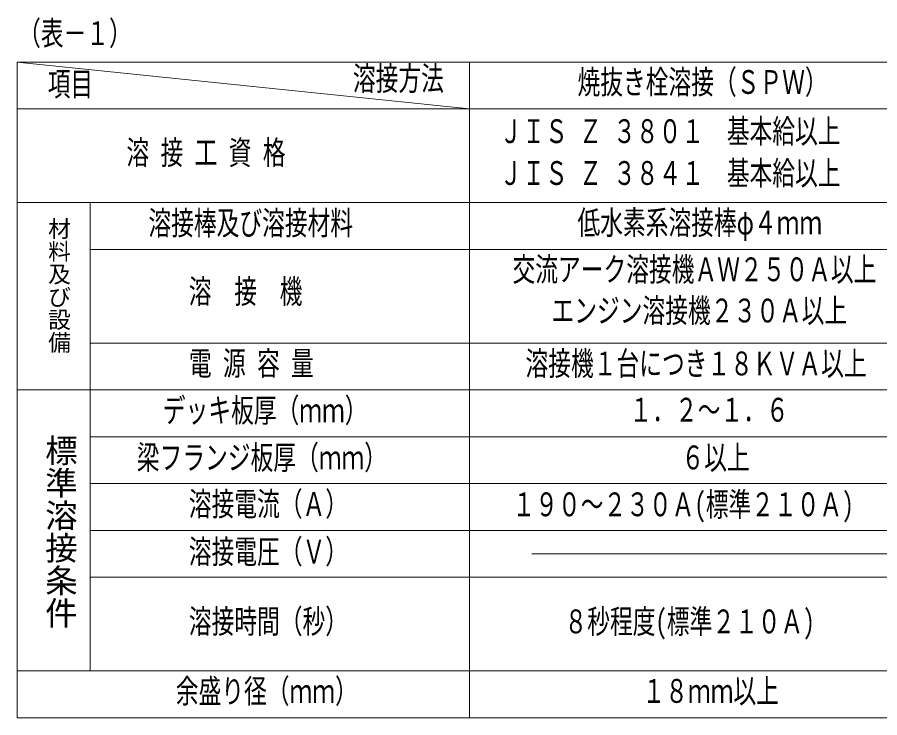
# Model space of a CAD drawing. Units: millimetres on the paper. Extents: x -350 to 3187, y -547 to 450.
# Drawn here: x -167.9 to -88.3, y -145.1 to -80.5 of the extents above; entities that cross this region are included whole.
import ezdxf
from ezdxf.enums import TextEntityAlignment as Align

# ---------------------------------------------------------------- set-up
doc = ezdxf.new("R2010")
doc.units = ezdxf.units.MM
doc.layers.add('0-2_M2-2-0', color=7, linetype='Continuous', lineweight=18)
doc.styles.add('@ＭＳ ゴシック', font='')
doc.styles.add('ＭＳ ゴシック', font='')
doc.styles.get('@ＭＳ ゴシック').set_extended_font_data('@MS Gothic')
doc.styles.get('ＭＳ ゴシック').set_extended_font_data('MS Gothic')

msp = doc.modelspace()

# ---------------------------------------------------------------- linework, layer by layer
at = {"layer": '0-2_M2-2-0'}
for p, q in [((-79.847, -84.632), (-167.927, -84.632)), ((-167.927, -84.632), (-167.927, -145.112)), ((-167.927, -84.632), (-126.167, -88.952)), ((-126.167, -84.632), (-126.167, -145.112)), ((-79.847, -88.952), (-167.927, -88.952)), ((-79.847, -97.592), (-167.927, -97.592)), ((-161.207, -97.592), (-161.207, -140.792)), ((-161.207, -101.912), (-79.847, -101.912)), ((-161.207, -110.552), (-79.847, -110.552)), ((-79.847, -114.872), (-167.927, -114.872)), ((-161.207, -119.192), (-79.847, -119.192)), ((-161.207, -123.512), (-79.847, -123.512)), ((-161.207, -127.832), (-79.847, -127.832)), ((-120.407, -129.992), (-85.032, -129.992)), ((-161.207, -132.152), (-79.847, -132.152)), ((-79.847, -140.792), (-167.927, -140.792)), ((-79.847, -145.112), (-167.927, -145.112))]:
    msp.add_line(p, q, dxfattribs=at)

# ---------------------------------------------------------------- texts
at = {"layer": '0-2_M2-2-0', "style": 'ＭＳ ゴシック', "width": 0.7}
for s, p in [('（表－１）', (-167.85, -83.716)), ('溶接方法', (-136.94, -87.894)), ('焼抜き栓溶接（ＳＰＷ）', (-116.207, -88.22)), ('項目', (-165.119, -88.404)), ('ＪＩＳ Ｚ ３８０１  基本給以上', (-123.407, -92.757)), ('溶 接 工 資 格', (-157.847, -94.729)), ('ＪＩＳ Ｚ ３８４１  基本給以上', (-123.407, -96.617)), ('溶接棒及び溶接材料', (-155.82, -101.227)), ('低水素系溶接棒φ４ｍｍ', (-116.207, -101.189)), ('交流アーク溶接機ＡＷ２５０Ａ以上', (-122.207, -105.501)), ('溶  接  機', (-152.087, -107.54)), ('エンジン溶接機２３０Ａ以上', (-118.607, -109.304)), ('電 源 容 量', (-152.087, -114.172)), ('溶接機１台につき１８ＫＶＡ以上', (-121.007, -114.19)), ('デッキ板厚（ｍｍ）', (-154.487, -118.506)), ('１．２～１．６', (-111.407, -118.456)), ('梁フランジ板厚（ｍｍ）', (-156.887, -122.857)), ('６以上', (-106.607, -122.858)), ('溶接電流（Ａ）', (-152.087, -127.147)), ('１９０～２３０Ａ(標準２１０Ａ)', (-122.207, -127.184)), ('溶接電圧（Ｖ）', (-152.087, -131.543)), ('溶接時間（秒）', (-152.087, -137.977)), ('８秒程度(標準２１０Ａ)', (-117.407, -137.986)), ('余盛り径（ｍｍ）', (-153.287, -144.411)), ('１８ｍｍ以上', (-110.207, -144.398))]:
    msp.add_text(s, height=2.199, dxfattribs=at).set_placement(p, align=Align.BOTTOM_LEFT)
at = {"layer": '0-2_M2-2-0', "style": '@ＭＳ ゴシック'}
for s, height, p in [('材料及び設備', 1.54, (-165.287, -98.925)), ('標準溶接条件', 2.199, (-165.647, -118.932))]:
    msp.add_text(s, height=height, rotation=270, dxfattribs=at).set_placement(p, align=Align.BOTTOM_LEFT)

doc.saveas('drawing.dxf')
